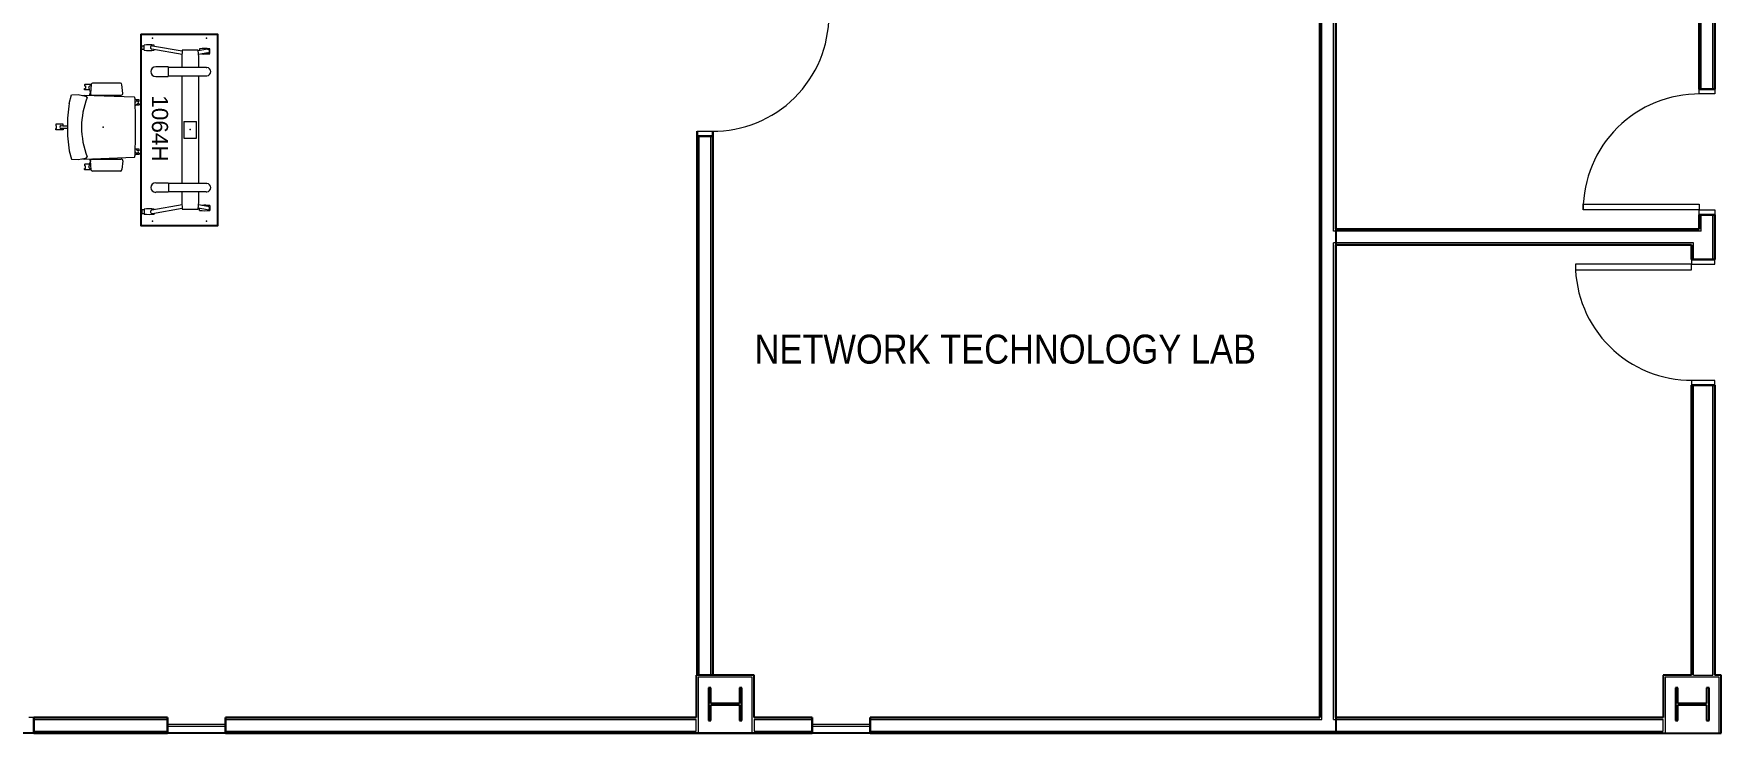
# Model space of a CAD drawing. Header units: millimetres. Extents: x -15988 to 119026, y 0 to 105082.
# Drawn here: x 67349 to 80646, y 26621 to 32134 of the extents above; entities that cross this region are included whole.
import ezdxf
from ezdxf.enums import TextEntityAlignment as Align

# ---------------------------------------------------------------- set-up
doc = ezdxf.new("R2010")
doc.units = ezdxf.units.MM
doc.header["$LTSCALE"] = 25
doc.header["$MEASUREMENT"] = 0
doc.layers.add('PLANON_CONSTRUCTION', color=8, linetype='CONTINUOUS', lineweight=18)
doc.layers.add('PLANON_ROOM_NAME', color=8, linetype='CONTINUOUS', lineweight=18)
for name, color, linetype in [('PLANON_FLEXIBLE_WORKSPACES', 3, 'CONTINUOUS'), ('PLANON_SPACE_POLYLINES', 251, 'CONTINUOUS'), ('PLANON_WORKPLACE_ID', 7, 'CONTINUOUS')]:
    doc.layers.add(name, color=color, linetype=linetype)
doc.styles.add('Arial Unicode MS', font='', dxfattribs={"width": 0.85, "height": 228.6})
doc.styles.add('CADM-LOCN-STYLE', font='arial.ttf')
doc.styles.get('Arial Unicode MS').set_extended_font_data('Arial Unicode MS')

msp = doc.modelspace()

# ---------------------------------------------------------------- linework, layer by layer
at = {"layer": 'PLANON_CONSTRUCTION'}
for p, q in [((80580, 31698), (80580, 34241)), ((77592, 30577), (77592, 33025)), ((80487, 31698), (80487, 33025)), ((77500, 26729), (77500, 32486)), ((68196, 32136), (68196, 30620)), ((68797, 30620), (68797, 32136)), ((68202, 32009), (68202, 32038)), ((68202, 32038), (68219, 32038)), ((68219, 32009), (68202, 32009)), ((68219, 32005), (68219, 32043)), ((68518, 31971), (68280, 32012)), ((68285, 32039), (68519, 31998)), ((68299, 32037), (68299, 32043)), ((68299, 32005), (68299, 32009)), ((68520, 32005), (68517, 31948)), ((68517, 31948), (68517, 31931)), ((68517, 31931), (68517, 31869)), ((68646, 32005), (68520, 32005)), ((68650, 31948), (68646, 32005)), ((68717, 32011), (68647, 31998)), ((68722, 31984), (68648, 31971)), ((68650, 31931), (68650, 31948)), ((68650, 31869), (68650, 31931)), ((68656, 32015), (68656, 32000)), ((68736, 31977), (68736, 32015)), ((68408, 31873), (68310, 31873)), ((68310, 31798), (68408, 31798)), ((68410, 31864), (68408, 31873)), ((68408, 31798), (68410, 31807)), ((68707, 31869), (68409, 31869)), ((68409, 31802), (68707, 31802)), ((68410, 31807), (68410, 31864)), ((68517, 31802), (68517, 30955)), ((68650, 30955), (68650, 31802)), ((68707, 31869), (68713, 31869)), ((68707, 31802), (68713, 31802)), ((67628, 31585), (67647, 31651)), ((67647, 31651), (67649, 31652)), ((67649, 31652), (67698, 31654)), ((67698, 31654), (67758, 31643)), ((67734, 31648), (67747, 31650)), ((67747, 31650), (68140, 31636)), ((67752, 31734, 0), (67750, 31732, 0)), ((67750, 31732, 0), (67750, 31724, 0)), ((67750, 31724, 0), (67751, 31723, 0)), ((67750, 31701, 0), (67751, 31702, 0)), ((67750, 31693, 0), (67750, 31701, 0)), ((67752, 31691, 0), (67750, 31693, 0)), ((67751, 31723, 0), (67756, 31723, 0)), ((67751, 31702, 0), (67756, 31702, 0)), ((67802, 31734, 0), (67752, 31734, 0)), ((67790, 31691, 0), (67752, 31691, 0)), ((67756, 31723, 0), (67756, 31702, 0)), ((67789, 31648), (67797, 31672)), ((67792, 31685), (67796, 31670)), ((67803, 31736), (67796, 31661)), ((67807, 31650), (68039, 31650)), ((68032, 31745), (67813, 31745)), ((67867, 31645), (67868, 31650)), ((68050, 31664), (68044, 31733)), ((80472, 31698), (80595, 31698)), ((80472, 31660), (80472, 31698)), ((80595, 31660), (80472, 31660)), ((80595, 31698), (80595, 31660)), ((68178, 31614, 0), (68147, 31614, 0)), ((68149, 31568), (68150, 31568)), ((68178, 31571, 0), (68153, 31571, 0)), ((68174, 31603, 0), (68174, 31597, 0)), ((68179, 31603, 0), (68174, 31603, 0)), ((68174, 31587, 0), (68174, 31582, 0)), ((68179, 31582, 0), (68174, 31582, 0)), ((68180, 31612, 0), (68178, 31614, 0)), ((68180, 31573, 0), (68178, 31571, 0)), ((68180, 31603, 0), (68179, 31603, 0)), ((68180, 31581, 0), (68179, 31582, 0)), ((68180, 31603, 0), (68180, 31612, 0)), ((68180, 31581, 0), (68180, 31573, 0)), ((67523, 31420), (67522, 31418)), ((67522, 31418), (67522, 31409)), ((67522, 31409), (67522, 31409)), ((67522, 31409), (67528, 31409)), ((67522, 31378), (67522, 31387)), ((67522, 31387), (67522, 31387)), ((67522, 31387), (67528, 31387)), ((67580, 31420), (67523, 31420)), ((67528, 31387), (67528, 31409)), ((67582, 31418), (67580, 31420)), ((67582, 31409), (67582, 31418)), ((67582, 31387), (67582, 31378)), ((67591, 31409), (67614, 31409)), ((67614, 31386), (67591, 31387)), ((68533, 31442), (68533, 31312)), ((68533, 31442), (68633, 31442)), ((68633, 31312), (68633, 31442)), ((67523, 31376), (67522, 31378)), ((67580, 31376), (67523, 31376)), ((67582, 31378), (67580, 31376)), ((68533, 31312), (68633, 31312)), ((72577, 31365), (72701, 31365)), ((72577, 31327), (72577, 31365)), ((72701, 31327), (72577, 31327)), ((72593, 27078), (72593, 31327)), ((72685, 30766), (72685, 31327)), ((72701, 31365), (72701, 31327)), ((67628, 31211), (67647, 31145)), ((67647, 31145), (67649, 31144)), ((67649, 31144), (67698, 31142)), ((67698, 31142), (67758, 31152)), ((67734, 31148), (67747, 31146)), ((67747, 31146), (68140, 31160)), ((67789, 31148), (67797, 31123)), ((67792, 31111), (67796, 31126)), ((67803, 31060), (67796, 31135)), ((67807, 31146), (68039, 31146)), ((67867, 31150), (67868, 31146)), ((68050, 31132), (68044, 31063)), ((68178, 31182, 0), (68147, 31182, 0)), ((68149, 31228), (68150, 31227)), ((68178, 31225, 0), (68153, 31225, 0)), ((68174, 31209, 0), (68174, 31214, 0)), ((68179, 31214, 0), (68174, 31214, 0)), ((68174, 31193, 0), (68174, 31199, 0)), ((68179, 31193, 0), (68174, 31193, 0)), ((68180, 31223, 0), (68178, 31225, 0)), ((68180, 31184, 0), (68178, 31182, 0)), ((68180, 31215, 0), (68179, 31214, 0)), ((68180, 31192, 0), (68179, 31193, 0)), ((68180, 31215, 0), (68180, 31223, 0)), ((68180, 31192, 0), (68180, 31184, 0)), ((67752, 31105, 0), (67750, 31103, 0)), ((67750, 31103, 0), (67750, 31095, 0)), ((67750, 31095, 0), (67751, 31094, 0)), ((67750, 31072, 0), (67751, 31073, 0)), ((67750, 31064, 0), (67750, 31072, 0)), ((67752, 31062, 0), (67750, 31064, 0)), ((67751, 31094, 0), (67756, 31094, 0)), ((67751, 31073, 0), (67756, 31073, 0)), ((67790, 31105, 0), (67752, 31105, 0)), ((67802, 31062, 0), (67752, 31062, 0)), ((67756, 31073, 0), (67756, 31094, 0)), ((68032, 31051), (67813, 31051)), ((68310, 30958), (68408, 30959)), ((68408, 30884), (68310, 30884)), ((68408, 30959), (68410, 30950)), ((68410, 30893), (68408, 30884)), ((68409, 30955), (68707, 30955)), ((68707, 30887), (68409, 30887)), ((68410, 30950), (68410, 30893)), ((68517, 30887), (68517, 30808)), ((68650, 30808), (68650, 30887)), ((68707, 30955), (68713, 30954)), ((68707, 30887), (68713, 30888)), ((68219, 30747), (68202, 30747)), ((68202, 30747), (68202, 30718)), ((68202, 30718), (68219, 30718)), ((68219, 30752), (68219, 30713)), ((68518, 30786), (68280, 30744)), ((68285, 30717), (68519, 30758)), ((68299, 30752), (68299, 30747)), ((68299, 30719), (68299, 30713)), ((68517, 30825), (68517, 30808)), ((68517, 30808), (68520, 30752)), ((68520, 30752), (68646, 30752)), ((68646, 30752), (68650, 30808)), ((68717, 30746), (68647, 30758)), ((68722, 30773), (68648, 30786)), ((68650, 30808), (68650, 30825)), ((68656, 30741), (68656, 30757)), ((68736, 30780), (68736, 30741)), ((72685, 27078), (72685, 30766)), ((79557, 30790), (80472, 30790)), ((79557, 30745), (79557, 30790)), ((80472, 30745), (79557, 30745)), ((80472, 30790), (80472, 30745)), ((80472, 30745), (80595, 30745)), ((80472, 30707), (80472, 30745)), ((80595, 30745), (80595, 30707)), ((68196, 30620), (68797, 30620)), ((80595, 30707), (80472, 30707)), ((80487, 30577), (80487, 30707)), ((80580, 30355), (80580, 30707)), ((80487, 30577), (77592, 30577)), ((80427, 30485), (77592, 30485)), ((77592, 26729), (77592, 30485)), ((80427, 30355), (80427, 30485)), ((80595, 30355), (80411, 30355)), ((80411, 30355), (80411, 30317)), ((80595, 30317), (80595, 30355)), ((79497, 30317), (79497, 30272)), ((80411, 30317), (79497, 30317)), ((79497, 30272), (80411, 30272)), ((80411, 30272), (80411, 30317)), ((80411, 30317), (80595, 30317)), ((80595, 29402), (80411, 29402)), ((80411, 29402), (80411, 29364)), ((80595, 29364), (80595, 29402)), ((80411, 29364), (80595, 29364)), ((80427, 27078), (80427, 29364)), ((80580, 27078), (80580, 29364)), ((72585, 27062), (72585, 26621)), ((73010, 27062), (72585, 27062)), ((73010, 26621), (73010, 27062)), ((80205, 27062), (80205, 26621)), ((80630, 27062), (80205, 27062)), ((80427, 27078), (80580, 27078)), ((80630, 26621), (80630, 27062)), ((67349, 26745), (67311, 26745)), ((67349, 26621), (67349, 26745)), ((67349, 26729), (68403, 26729)), ((68860, 26729), (72569, 26729)), ((72569, 26637), (72569, 26729)), ((73026, 26729), (73483, 26729)), ((73026, 26729), (73026, 26637)), ((73941, 26729), (77500, 26729)), ((77592, 26729), (80189, 26729)), ((80189, 26637), (80189, 26729)), ((67311, 26621), (67349, 26621)), ((67349, 26637), (68403, 26637)), ((68860, 26689), (68403, 26689)), ((68403, 26689), (68403, 26677)), ((68403, 26677), (68860, 26677)), ((68860, 26677), (68860, 26689)), ((68860, 26637), (72569, 26637)), ((73026, 26637), (73483, 26637)), ((73941, 26689), (73483, 26689)), ((73483, 26689), (73483, 26677)), ((73483, 26677), (73941, 26677)), ((73941, 26677), (73941, 26689)), ((73941, 26637), (80189, 26637))]:
    msp.add_line(p, q, dxfattribs=at)
at = {"layer": 'PLANON_CONSTRUCTION', "lineweight": 30}
for p, q in [((80595, 31698), (80595, 34241)), ((77608, 30593), (77608, 33009)), ((80472, 33009), (80472, 31698)), ((77484, 32470), (77484, 26745)), ((80472, 31698), (80595, 31698)), ((72577, 31365), (72577, 27078)), ((72701, 31327), (72577, 31327)), ((72701, 30782), (72701, 31365)), ((72701, 27078), (72701, 30782)), ((80472, 30593), (77608, 30593)), ((80472, 30707), (80472, 30593)), ((80595, 30707), (80472, 30707)), ((80595, 30355), (80595, 30707)), ((77608, 30469), (80411, 30469)), ((77608, 26745), (77608, 30469)), ((80411, 30469), (80411, 30355)), ((80411, 30355), (80595, 30355)), ((80411, 29364), (80411, 27078)), ((80595, 29364), (80411, 29364)), ((80595, 27078), (80595, 29364)), ((68403, 26745), (67349, 26745)), ((67349, 26745), (67349, 26621)), ((68403, 26621), (68403, 26745)), ((72569, 26745), (68860, 26745)), ((68860, 26745), (68860, 26621)), ((73483, 26745), (73026, 26745)), ((73483, 26621), (73483, 26745)), ((77484, 26745), (73941, 26745)), ((73941, 26745), (73941, 26621)), ((80189, 26745), (77608, 26745)), ((67349, 26621), (68403, 26621)), ((68860, 26621), (72569, 26621)), ((73026, 26621), (73483, 26621)), ((73941, 26621), (80189, 26621))]:
    msp.add_line(p, q, dxfattribs=at)
at = {"layer": 'PLANON_CONSTRUCTION', "lineweight": 25}
for p, q in [((73026, 27078), (72569, 27078)), ((72569, 27078), (72569, 26745)), ((73026, 26745), (73026, 27078)), ((80411, 27078), (80189, 27078)), ((80189, 27078), (80189, 26745)), ((80646, 27078), (80595, 27078)), ((80646, 26621), (80646, 27078)), ((72665, 26978), (72665, 26721)), ((72685, 26978), (72665, 26978)), ((72685, 26856), (72685, 26978)), ((72930, 26978), (72910, 26978)), ((72910, 26978), (72910, 26856)), ((72930, 26721), (72930, 26978)), ((80285, 26978), (80285, 26721)), ((80305, 26978), (80285, 26978)), ((80305, 26856), (80305, 26978)), ((80550, 26978), (80530, 26978)), ((80530, 26978), (80530, 26856)), ((80550, 26721), (80550, 26978)), ((72910, 26856), (72685, 26856)), ((72685, 26721), (72685, 26844)), ((72685, 26844), (72910, 26844)), ((72910, 26844), (72910, 26721)), ((80530, 26856), (80305, 26856)), ((80305, 26721), (80305, 26844)), ((80305, 26844), (80530, 26844)), ((80530, 26844), (80530, 26721)), ((72569, 26621), (73026, 26621)), ((72665, 26721), (72685, 26721)), ((72910, 26721), (72930, 26721)), ((80189, 26621), (80646, 26621)), ((80285, 26721), (80305, 26721)), ((80530, 26721), (80550, 26721))]:
    msp.add_line(p, q, dxfattribs=at)
at = {"layer": 'PLANON_CONSTRUCTION', "lineweight": 9}
for centre, start, end in [((72701, 32279), 269.5, 0), ((80472, 30745), 89.5, 180), ((80411, 30317), 180, 270.5)]:
    msp.add_arc(centre, 914, start, end, dxfattribs=at)
at = {"layer": 'PLANON_CONSTRUCTION'}
for centre, radius, start, end in [((68259, 31749), 297, 82.2638, 97.7362), ((68259, 32299), 297, 262.2638, 277.7362), ((68283, 32026), 13.9, 79.9778, 260.0094), ((68696, 31721), 297, 82.2638, 97.7362), ((68696, 32271), 297, 265.403, 277.7362), ((68720, 31997), 13.8, 279.9035, 100.1286), ((68310, 31835), 37.4, 90.023, 269.977), ((68710, 31835), 33.4, 275.4576, 84.4289), ((67794, 31712), 11.4, 51.8778, 196.1887), ((67513, 31603), 290, 16.3651, 21.3925), ((67807, 31661), 10.8, 179.3584, 268.1697), ((67813, 31735), 10.4, 89.9787, 172.7665), ((68030, 31731), 14.1, 5.0564, 81.6035), ((68039, 31662), 11.8, 270.0236, 12.7259), ((68815, 31401), 1201, 171.1894, 180.1649), ((68371, 31398), 645, 158.7369, 201.2631), ((67757, 31631), 12.2, 2.3186, 84.5482), ((68134, 31625), 13, 1.3189, 61.3454), ((61457, 31398), 6694, 358.0569, 1.9431), ((67973, 31826), 290, 307.0998, 309.3925), ((68327, 31339), 290, 122.6079, 127.6347), ((68164, 31592), 11.4, 307.8113, 124.1887), ((67566, 31398), 11.4, 91.8113, 268.1887), ((67583, 31699), 290, 266.6075, 271.6349), ((67583, 31097), 290, 88.3653, 93.3921), ((68815, 31395), 1201, 179.8351, 188.8106), ((67757, 31165), 12.2, 275.4518, 357.6814), ((67807, 31135), 10.8, 91.8303, 180.6416), ((68039, 31134), 11.8, 347.2741, 89.9764), ((68134, 31171), 13, 298.6546, 358.6811), ((67973, 30970), 290, 50.6075, 52.9002), ((68327, 31457), 290, 232.3653, 237.3921), ((68164, 31204), 11.4, 235.8113, 52.1887), ((67513, 31193), 290, 338.6075, 343.6349), ((67794, 31084), 11.4, 163.8113, 308.1222), ((67813, 31061), 10.4, 187.2335, 270.0213), ((68030, 31065), 14.1, 278.3965, 354.9436), ((68310, 30921), 37.4, 90.023, 269.977), ((68710, 30921), 33.4, 275.5711, 84.5424), ((68259, 30457), 297, 82.2638, 97.7362), ((68283, 30731), 13.9, 99.9906, 280.0222), ((68696, 31036), 297, 262.2638, 277.7362), ((68696, 30485), 297, 82.2638, 94.597), ((68720, 30759), 13.8, 259.8714, 80.0965), ((68259, 31007), 297, 262.2638, 277.7362)]:
    msp.add_arc(centre, radius, start, end, dxfattribs=at)
for p in [(68284, 32099), (68710, 32099), (67896, 31398), (68583, 31378), (68196, 30620), (68284, 30657), (68710, 30657), (68797, 30620)]:
    msp.add_point(p, dxfattribs=at)
at = {"layer": 'PLANON_FLEXIBLE_WORKSPACES', "ltscale": 0.25}
msp.add_lwpolyline([(68196, 32131), (68797, 32131), (68797, 30620), (68196, 30620)], close=True, dxfattribs=at)
at = {"layer": 'PLANON_SPACE_POLYLINES', "ltscale": 0.25}
msp.add_lwpolyline([(57329, 26621), (57329, 42315), (77608, 42315), (77608, 26621)], close=True, dxfattribs=at)

# ---------------------------------------------------------------- texts
at = {"layer": 'PLANON_ROOM_NAME', "style": 'Arial Unicode MS', "width": 0.85}
msp.add_text('NETWORK TECHNOLOGY LAB', height=228.6, dxfattribs=at).set_placement((73029, 29534))
at = {"layer": 'PLANON_WORKPLACE_ID', "style": 'CADM-LOCN-STYLE'}
msp.add_text('1064H', height=127, rotation=270, dxfattribs=at).set_placement((68344, 31387), align=Align.MIDDLE_CENTER)

doc.saveas('drawing.dxf')
